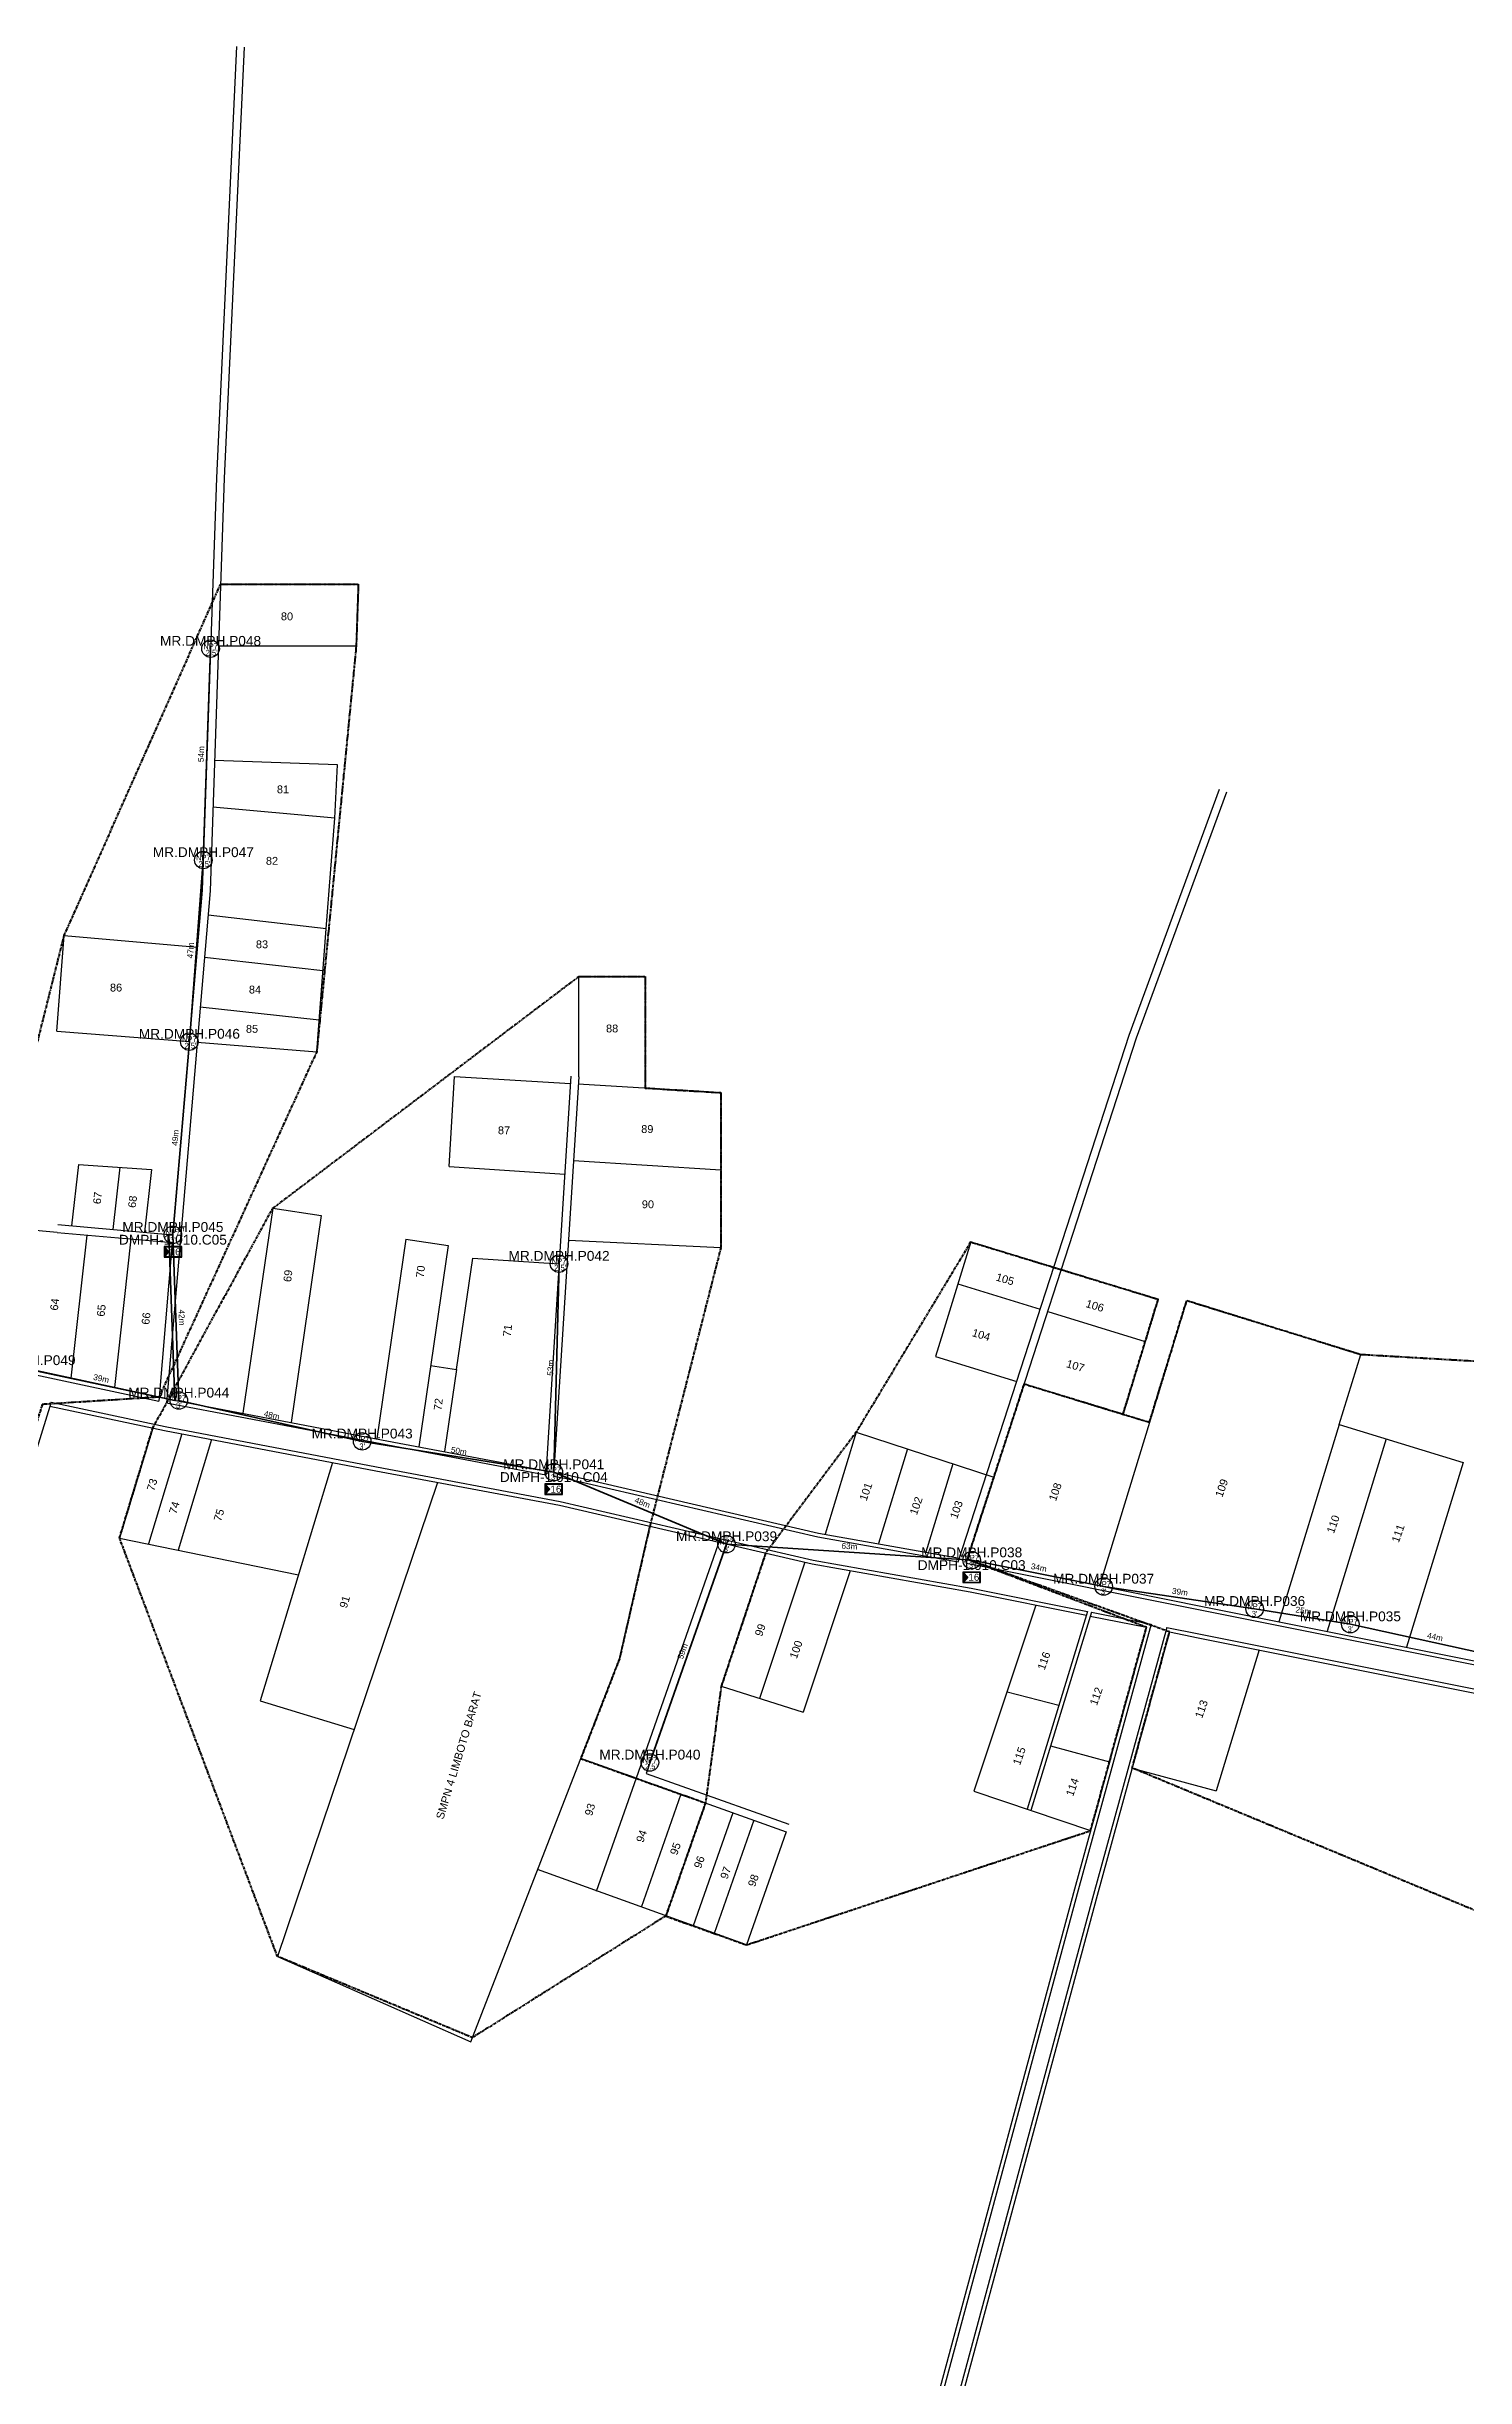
# Model space of a CAD drawing. Header units: metres. Extents: x 13679654 to 13688052, y 67972 to 70803.
# Drawn here: x 13681257 to 13681620, y 69508 to 70103 of the extents above; entities that cross this region are included whole.
import ezdxf
from ezdxf.enums import TextEntityAlignment as Align

# ---------------------------------------------------------------- set-up
doc = ezdxf.new("R2010")
doc.units = ezdxf.units.M
doc.header["$MEASUREMENT"] = 0
doc.linetypes.add('PHANTOM2', pattern=[1.25, 0.625, -0.125, 0.125, -0.125, 0.125, -0.125])
for name, color, linetype in [('Base Map', 251, 'Continuous'), ('FAT', 30, 'Continuous'), ('FAT DWG', 1, 'Continuous'), ('Home Number', 6, 'Continuous'), ('NEW POLE 7-2.5', 6, 'Continuous'), ('NEW POLE 7-3', 4, 'Continuous'), ('SPAN CABLE', 3, 'Continuous')]:
    doc.layers.add(name, color=color, linetype=linetype)
for name, color, linetype, lineweight in [('FAT AREA FDT 1', 134, 'PHANTOM2', 40), ('SLING WIRE', 4, 'Continuous', 35), ('XXX.XXX - Cable Line A (FO Cable 24C_2T) - AE', 3, 'Continuous', 35)]:
    doc.layers.add(name, color=color, linetype=linetype, lineweight=lineweight)
doc.styles.get("Standard").update_dxf_attribs({"font": 'arial.ttf'})
doc.styles.add('Title Block 3', font='dgn003.shx')
doc.dimstyles.new('EMR', dxfattribs={"dimtxt": 1.5, "dimasz": 0.18, "dimexe": 0.18, "dimexo": 0.0625, "dimgap": 0.09, "dimtad": 0, "dimdec": 0, "dimzin": 0, "dimdsep": 46, "dimtxsty": 'Standard', "dimcen": 0.09, "dimse1": 1, "dimse2": 1, "dimsd1": 1, "dimsd2": 1, "dimadec": 0, "dimazin": 0, "dimtfac": 1, "dimtdec": 0, "dimtofl": 0, "dimtmove": 0, "dimatfit": 3, "dimfxl": 1, "dimtolj": 1, "dimtzin": 0, "dimarcsym": 0})

# ---------------------------------------------------------------- blocks, each defined once
blk = doc.blocks.new('*U11')
h = blk.add_hatch(color=2)
h.dxf.hatch_style = 1
h.paths.add_polyline_path([(0.25, -2), (0.25, 2), (2.1, 0)])
for points in [[(0, -2.25), (7.5, -2.25), (7.5, 2.25), (0, 2.25)], [(0.25, -2), (7.25, -2), (7.25, 2), (0.25, 2)]]:
    blk.add_lwpolyline(points, close=True)
at = {"color": 2}
blk.add_lwpolyline([(0.25, -2), (0.25, 2), (2.1, 0)], close=True, dxfattribs=at)
at = {"color": 7}
blk.add_attdef('FAT', text='', height=3, rotation=360, dxfattribs=at).set_placement((4.68, 0), align=Align.MIDDLE_CENTER)
blk.add_attdef('FAT_ID', text='', height=3, rotation=360, dxfattribs=at).set_placement((0, -4.5), align=Align.MIDDLE_LEFT)
blk = doc.blocks.new('*U16')
at = {"color": 0, "linetype": 'ByBlock', "lineweight": -2}
blk.add_circle((0, 0), 2.24, dxfattribs=at)
at = {"color": 0, "linetype": 'ByBlock', "lineweight": -2, "style": 'Title Block 3', "width": 0.799091}
for s, p in [('NP7', (0, 0.62)), ("2.5'", (0.28, -1.02))]:
    blk.add_text(s, height=1.488, dxfattribs=at).set_placement(p, align=Align.MIDDLE_CENTER)
blk = doc.blocks.new('*U13')
at = {"color": 0, "linetype": 'ByBlock', "lineweight": -2}
blk.add_circle((0, 0), 2.24, dxfattribs=at)
at = {"color": 0, "linetype": 'ByBlock', "lineweight": -2, "style": 'Title Block 3', "width": 0.799091}
for s, p in [('NP7', (0, 0.62)), ("3'", (0, -1.27))]:
    blk.add_text(s, height=1.488, dxfattribs=at).set_placement(p, align=Align.MIDDLE_CENTER)
blk = doc.blocks.new('*D205')
at = {"layer": 'Defpoints', "color": 0, "transparency": 16777216}
for p in [(13681292.42, 69849.06), (13681293.92, 69848.94), (13681289.71, 69799.63)]:
    blk.add_point(p, dxfattribs=at)
at = {"layer": 'SPAN CABLE', "color": 0, "transparency": 16777216, "insert": (13681290.32, 69824.41), "char_height": 1.5, "attachment_point": 5, "rotation": 85.1256}
blk.add_mtext('\\A1;49m', dxfattribs=at)
blk = doc.blocks.new('*D206')
at = {"layer": 'Defpoints', "color": 0, "transparency": 16777216}
for p in [(13681295.98, 69895.43), (13681297.48, 69895.31), (13681293.92, 69848.94)]:
    blk.add_point(p, dxfattribs=at)
at = {"layer": 'SPAN CABLE', "color": 0, "transparency": 16777216, "insert": (13681294.2, 69872.24), "char_height": 1.5, "attachment_point": 5, "rotation": 85.60981}
blk.add_mtext('\\A1;47m', dxfattribs=at)
blk = doc.blocks.new('*D207')
at = {"layer": 'Defpoints', "color": 0, "transparency": 16777216}
for p in [(13681297.83, 69949.3), (13681299.33, 69949.25), (13681297.48, 69895.31)]:
    blk.add_point(p, dxfattribs=at)
at = {"layer": 'SPAN CABLE', "color": 0, "transparency": 16777216, "insert": (13681296.9, 69922.33), "char_height": 1.5, "attachment_point": 5, "rotation": 88.0374}
blk.add_mtext('\\A1;54m', dxfattribs=at)
blk = doc.blocks.new('*D215')
at = {"layer": 'Defpoints', "color": 0, "transparency": 16777216}
for p in [(13681431.06, 69720.68), (13681410.08, 69665.44), (13681411.49, 69664.94)]:
    blk.add_point(p, dxfattribs=at)
at = {"layer": 'SPAN CABLE', "color": 0, "transparency": 16777216, "insert": (13681419.86, 69693.31), "char_height": 1.5, "attachment_point": 5, "rotation": 70.65575}
blk.add_mtext('\\A1;59m', dxfattribs=at)
blk = doc.blocks.new('*D216')
at = {"layer": 'Defpoints', "color": 0, "transparency": 16777216}
for p in [(13681386.8, 69792.3), (13681388.3, 69792.26), (13681386.95, 69739.04)]:
    blk.add_point(p, dxfattribs=at)
at = {"layer": 'SPAN CABLE', "color": 0, "transparency": 16777216, "insert": (13681386.12, 69765.69), "char_height": 1.5, "attachment_point": 5, "rotation": 88.54138}
blk.add_mtext('\\A1;53m', dxfattribs=at)
blk = doc.blocks.new('*D333')
at = {"layer": 'Defpoints', "color": 0, "transparency": 16777216}
for p in [(13681590.33, 69700.23), (13681590.65, 69701.7), (13681632.91, 69690.86)]:
    blk.add_point(p, dxfattribs=at)
at = {"layer": 'SPAN CABLE', "color": 0, "transparency": 16777216, "insert": (13681611.94, 69697.01), "char_height": 1.5, "attachment_point": 5, "rotation": 347.59354}
blk.add_mtext('\\A1;44m', dxfattribs=at)
blk = doc.blocks.new('*D334')
at = {"layer": 'Defpoints', "color": 0, "transparency": 16777216}
for p in [(13681565.88, 69704.15), (13681566.12, 69705.63), (13681590.33, 69700.23)]:
    blk.add_point(p, dxfattribs=at)
at = {"layer": 'SPAN CABLE', "color": 0, "transparency": 16777216, "insert": (13681578.34, 69703.67), "char_height": 1.5, "attachment_point": 5, "rotation": 350.89267}
blk.add_mtext('\\A1;25m', dxfattribs=at)
blk = doc.blocks.new('*D335')
at = {"layer": 'Defpoints', "color": 0, "transparency": 16777216}
for p in [(13681527.33, 69709.84), (13681527.55, 69711.32), (13681565.88, 69704.15)]:
    blk.add_point(p, dxfattribs=at)
at = {"layer": 'SPAN CABLE', "color": 0, "transparency": 16777216, "insert": (13681546.82, 69708.48), "char_height": 1.5, "attachment_point": 5, "rotation": 351.60348}
blk.add_mtext('\\A1;39m', dxfattribs=at)
blk = doc.blocks.new('*D336')
at = {"layer": 'Defpoints', "color": 0, "transparency": 16777216}
for p in [(13681493.64, 69716.57), (13681493.94, 69718.04), (13681527.33, 69709.84)]:
    blk.add_point(p, dxfattribs=at)
at = {"layer": 'SPAN CABLE', "color": 0, "transparency": 16777216, "insert": (13681510.78, 69714.68), "char_height": 1.5, "attachment_point": 5, "rotation": 348.70471}
blk.add_mtext('\\A1;34m', dxfattribs=at)
blk = doc.blocks.new('*D337')
at = {"layer": 'Defpoints', "color": 0, "transparency": 16777216}
for p in [(13681431.16, 69722.18), (13681431.06, 69720.68), (13681493.64, 69716.57)]:
    blk.add_point(p, dxfattribs=at)
at = {"layer": 'SPAN CABLE', "color": 0, "transparency": 16777216, "insert": (13681462.45, 69720.12), "char_height": 1.5, "attachment_point": 5, "rotation": 356.24294}
blk.add_mtext('\\A1;63m', dxfattribs=at)
blk = doc.blocks.new('*D338')
at = {"layer": 'Defpoints', "color": 0, "transparency": 16777216}
for p in [(13681386.95, 69739.04), (13681387.52, 69740.43), (13681431.06, 69720.68)]:
    blk.add_point(p, dxfattribs=at)
at = {"layer": 'SPAN CABLE', "color": 0, "transparency": 16777216, "insert": (13681409.58, 69731.25), "char_height": 1.5, "attachment_point": 5, "rotation": 337.39878}
blk.add_mtext('\\A1;48m', dxfattribs=at)
blk = doc.blocks.new('*D339')
at = {"layer": 'Defpoints', "color": 0, "transparency": 16777216}
for p in [(13681338.03, 69746.9), (13681338.26, 69748.38), (13681386.95, 69739.04)]:
    blk.add_point(p, dxfattribs=at)
at = {"layer": 'SPAN CABLE', "color": 0, "transparency": 16777216, "insert": (13681362.72, 69744.45), "char_height": 1.5, "attachment_point": 5, "rotation": 350.87815}
blk.add_mtext('\\A1;50m', dxfattribs=at)
blk = doc.blocks.new('*D340')
at = {"layer": 'Defpoints', "color": 0, "transparency": 16777216}
for p in [(13681291.22, 69757.35), (13681291.55, 69758.81), (13681338.03, 69746.9)]:
    blk.add_point(p, dxfattribs=at)
at = {"layer": 'SPAN CABLE', "color": 0, "transparency": 16777216, "insert": (13681314.95, 69753.59), "char_height": 1.5, "attachment_point": 5, "rotation": 347.41315}
blk.add_mtext('\\A1;48m', dxfattribs=at)
blk = doc.blocks.new('*D341')
at = {"layer": 'Defpoints', "color": 0, "transparency": 16777216}
for p in [(13681289.71, 69799.63), (13681291.21, 69799.69), (13681291.22, 69757.35)]:
    blk.add_point(p, dxfattribs=at)
at = {"layer": 'SPAN CABLE', "color": 0, "transparency": 16777216, "insert": (13681291.97, 69778.54), "char_height": 1.5, "attachment_point": 5, "rotation": 272.04709}
blk.add_mtext('\\A1;42m', dxfattribs=at)
blk = doc.blocks.new('*D342')
at = {"layer": 'Defpoints', "color": 0, "transparency": 16777216}
for p in [(13681288.66, 69801.1), (13681288.71, 69799.6), (13681289.71, 69799.63)]:
    blk.add_point(p, dxfattribs=at)
at = {"layer": 'SPAN CABLE', "color": 0, "transparency": 16777216, "insert": (13681291.2, 69801.19), "char_height": 1.5, "attachment_point": 5, "rotation": 2.04709}
blk.add_mtext('\\A1;1m', dxfattribs=at)
blk = doc.blocks.new('*D344')
at = {"layer": 'Defpoints', "color": 0, "transparency": 16777216}
for p in [(13681251.96, 69765.63), (13681252.28, 69767.1), (13681290.22, 69757.31)]:
    blk.add_point(p, dxfattribs=at)
at = {"layer": 'SPAN CABLE', "color": 0, "transparency": 16777216, "insert": (13681271.41, 69762.94), "char_height": 1.5, "attachment_point": 5, "rotation": 347.73041}
blk.add_mtext('\\A1;39m', dxfattribs=at)

msp = doc.modelspace()

# ---------------------------------------------------------------- linework, layer by layer
at = {"layer": 'Base Map', "flags": 128}
for points in [[(13681307.93, 70102.85), (13681302.82, 69992.82), (13681299.21, 69887.46), (13681288.07, 69756.77)], [(13681305.94, 70102.95), (13681300.82, 69992.9), (13681297.21, 69887.58), (13681289.71, 69799.63)], [(13681301.89, 69965.7), (13681337.05, 69965.7)], [(13681337.05, 69965.7), (13681336.51, 69949.95)], [(13681301.35, 69949.95), (13681336.51, 69949.95)], [(13681331.06, 69906.03), (13681331.72, 69919.59), (13681300.35, 69920.68)], [(13681490.22, 69716.15), (13681533.87, 69850.59), (13681556.94, 69913.39)], [(13681492.21, 69715.8), (13681535.76, 69849.93), (13681558.82, 69912.69)], [(13681328.86, 69877.7), (13681331.06, 69906.03), (13681299.94, 69908.78)], [(13681260.06, 69851.6), (13681261.96, 69876.02), (13681295.98, 69873.08)], [(13681295.91, 69848.78), (13681326.43, 69846.38), (13681328.86, 69877.7), (13681298.68, 69881.26)], [(13681297.76, 69870.48), (13681328.03, 69867.11)], [(13681393.32, 69839.99), (13681393.32, 69865.53), (13681410.26, 69865.53), (13681410.26, 69837.03)], [(13681296.69, 69857.84), (13681327.05, 69854.47)], [(13681260.06, 69851.6), (13681293.92, 69848.94)], [(13681360.22, 69817.03), (13681361.61, 69840.07)], [(13681361.61, 69840.07), (13681391.21, 69838.26)], [(13681391.32, 69840.12), (13681384.9, 69738.4)], [(13681393.32, 69839.99), (13681386.88, 69738.03)], [(13681393.2, 69838.14), (13681429.59, 69835.92), (13681429.59, 69796.3), (13681390.68, 69798.22)], [(13681265.57, 69817.54), (13681263.86, 69801.94)], [(13681265.57, 69817.54), (13681284.24, 69816.34)], [(13681276.14, 69816.86), (13681274.39, 69801)], [(13681284.24, 69816.34), (13681282.48, 69800.28)], [(13681360.22, 69817.03), (13681389.75, 69815.14)], [(13681429.59, 69816.11), (13681391.96, 69818.52)], [(13681315.21, 69806.39), (13681307.57, 69754.06)], [(13681315.21, 69806.39), (13681327.59, 69804.55)], [(13681327.59, 69804.55), (13681319.89, 69751.71)], [(13681260.17, 69800.25), (13681243.38, 69801.75)], [(13681260.17, 69800.25), (13681289.54, 69797.63)], [(13681260.35, 69802.26), (13681289.71, 69799.63)], [(13681267.71, 69799.58), (13681263.68, 69763)], [(13681278.98, 69798.57), (13681274.8, 69760.62)], [(13681349.2, 69798.52), (13681341.77, 69747.54)], [(13681349.2, 69798.52), (13681359.99, 69796.92)], [(13681289.54, 69797.63), (13681286.09, 69757.19)], [(13681359.99, 69796.92), (13681352.49, 69745.52)], [(13681362.13, 69765.25), (13681366.27, 69793.67), (13681388.3, 69792.26)], [(13681493.4, 69797.88), (13681486.29, 69774.6)], [(13681493.4, 69797.88), (13681514.64, 69791.35)], [(13681490.11, 69787.09), (13681511.15, 69780.61)], [(13681516.55, 69790.76), (13681541.26, 69783.16)], [(13681541.26, 69783.16), (13681532.29, 69753.81)], [(13681539.04, 69751.73), (13681548.56, 69782.87), (13681592.96, 69769.11)], [(13681194.62, 69776.52), (13681224.41, 69770.34), (13681286.09, 69757.19)], [(13681194.66, 69777.54), (13681224.62, 69771.33), (13681286.18, 69758.2)], [(13681486.29, 69774.6), (13681484.43, 69768.53)], [(13681513.07, 69780.03), (13681537.97, 69772.37)], [(13681587.5, 69751.25), (13681592.96, 69769.11)], [(13681355.51, 69766.23), (13681362.13, 69765.25)], [(13681362.13, 69765.25), (13681359.07, 69744.28)], [(13681484.43, 69768.53), (13681505.16, 69762.15)], [(13681258.6, 69756.87), (13681235.94, 69683.69)], [(13681258.6, 69756.87), (13681287.72, 69750.66), (13681341.68, 69740.38), (13681388.57, 69731.57), (13681453.16, 69716.59), (13681493.47, 69709.44), (13681523.23, 69703.47)], [(13681288.07, 69756.77), (13681288.9, 69756.59), (13681342.79, 69746.32), (13681384.9, 69738.4)], [(13681288.15, 69757.78), (13681289.1, 69757.57), (13681342.97, 69747.31), (13681384.97, 69739.42)], [(13681507.07, 69761.56), (13681539.04, 69751.73)], [(13681258.3, 69755.91), (13681287.53, 69749.67), (13681341.49, 69739.39), (13681388.37, 69730.58), (13681452.96, 69715.6), (13681493.28, 69708.45), (13681522.94, 69702.51)], [(13681539.04, 69751.73), (13681526.29, 69710.05)], [(13681587.5, 69751.25), (13681572.1, 69700.87)], [(13681587.5, 69751.25), (13681619.08, 69741.47)], [(13681284.58, 69750.3), (13681276.09, 69722.23)], [(13681291.97, 69748.83), (13681283.46, 69720.71)], [(13681299.56, 69747.38), (13681291.02, 69719.16)], [(13681464.19, 69749.29), (13681456.22, 69723.21)], [(13681464.19, 69749.29), (13681499.33, 69737.73)], [(13681477.24, 69745), (13681469.84, 69720.79)], [(13681599.46, 69747.54), (13681584.44, 69698.41)], [(13681330.43, 69741.5), (13681315.91, 69693.54)], [(13681386.95, 69739.04), (13681390, 69738.47), (13681454.55, 69723.5), (13681490.53, 69717.12)], [(13681488.84, 69741.18), (13681481.94, 69718.64)], [(13681619.08, 69741.47), (13681604.68, 69694.36)], [(13681357.28, 69736.42), (13681316.39, 69615.44), (13681365.76, 69593.65), (13681403.71, 69691.37), (13681411.46, 69725.22)], [(13681386.88, 69738.03), (13681389.8, 69737.48), (13681454.35, 69722.51), (13681490.22, 69716.15)], [(13681276.09, 69722.23), (13681321.76, 69712.86)], [(13681429.43, 69722.09), (13681407.95, 69660.9), (13681446.3, 69647.26)], [(13681431.32, 69721.42), (13681410.51, 69662.13), (13681446.97, 69649.16)], [(13681455.92, 69722.24), (13681455.92, 69722.24)], [(13681441.03, 69718.37), (13681429.71, 69684.4)], [(13681451.04, 69716.05), (13681439.46, 69681.3)], [(13681492.21, 69715.8), (13681494.58, 69715.38), (13681552.8, 69703.71), (13681627.29, 69688.81), (13681666.11, 69680.97), (13681684.48, 69677.23)], [(13681492.52, 69716.77), (13681494.76, 69716.37), (13681553, 69704.69), (13681627.48, 69689.8), (13681666.3, 69681.95), (13681684.67, 69678.22)], [(13681462.65, 69713.88), (13681450.61, 69677.76)], [(13681510.06, 69705.09), (13681494.23, 69657.58)], [(13681523.23, 69703.47), (13681507.8, 69653)], [(13681524.22, 69703.28), (13681508.75, 69652.68)], [(13681524.22, 69703.28), (13681539.5, 69700.21)], [(13681538.25, 69699.44), (13681519.91, 69632.58), (13681485.57, 69505.42), (13681453.99, 69424.11), (13681381.78, 69270.28)], [(13681539.5, 69700.21), (13681520.87, 69632.31), (13681486.52, 69505.11), (13681454.91, 69423.71), (13681382.68, 69269.85)], [(13681543.43, 69699.42), (13681524.73, 69631.25), (13681490.33, 69503.84), (13681458.59, 69422.12), (13681386.3, 69268.13)], [(13681544.15, 69698.25), (13681525.7, 69630.98), (13681491.28, 69503.52), (13681459.51, 69421.72), (13681387.2, 69267.7)], [(13681523.92, 69702.31), (13681538.25, 69699.44)], [(13681543.43, 69699.42), (13681551.63, 69697.78), (13681626.11, 69682.88), (13681664.92, 69675.04), (13681720.17, 69663.81), (13681793.86, 69646.93), (13681821.11, 69641.37)], [(13681544.15, 69698.25), (13681551.43, 69696.79), (13681625.92, 69681.9), (13681664.72, 69674.06), (13681719.96, 69662.83), (13681793.65, 69645.94), (13681820.05, 69640.56)], [(13681315.91, 69693.54), (13681312.02, 69680.68), (13681335.96, 69673.34)], [(13681567.03, 69693.67), (13681556.04, 69657.73)], [(13681429.71, 69684.4), (13681450.61, 69677.76)], [(13681502.68, 69682.94), (13681515.93, 69679.58)], [(13681513.78, 69669.14), (13681528.82, 69665.08)], [(13681407.95, 69660.9), (13681393.83, 69665.93)], [(13681534.62, 69663.52), (13681556.04, 69657.73)], [(13681407.95, 69660.9), (13681397.81, 69632.01)], [(13681419.38, 69656.84), (13681409.24, 69627.94)], [(13681494.23, 69657.58), (13681524.01, 69647.53)], [(13681425.67, 69654.6), (13681415.53, 69625.71)], [(13681432.68, 69652.11), (13681422.53, 69623.21)], [(13681438.06, 69650.19), (13681427.91, 69621.3)], [(13681446.3, 69647.26), (13681436.16, 69618.37)], [(13681436.16, 69618.37), (13681382.82, 69637.58)]]:
    msp.add_lwpolyline(points, dxfattribs=at)
at = {"layer": 'FAT AREA FDT 1'}
for points in [[(13681337.05, 69965.7), (13681336.51, 69949.95), (13681326.43, 69846.38), (13681286.18, 69758.2), (13681256.34, 69756.33), (13681231.59, 69676.43), (13681217.29, 69680.46), (13681223.09, 69736.8), (13681229.53, 69762.04), (13681239.68, 69768.12), (13681243.38, 69801.75), (13681261.96, 69876.02), (13681301.89, 69965.7), (13681337.05, 69965.7)], [(13681276.09, 69722.23), (13681284.58, 69750.3), (13681315.21, 69806.39), (13681393.32, 69865.53), (13681410.26, 69865.53), (13681410.26, 69837.1), (13681429.59, 69835.92), (13681429.59, 69796.3), (13681411.46, 69725.22), (13681403.71, 69691.37), (13681393.83, 69665.93), (13681425.67, 69654.6), (13681415.56, 69625.79), (13681366.16, 69594.69), (13681316.39, 69615.44), (13681276.09, 69722.23)], [(13681436.16, 69618.37), (13681524.01, 69647.53), (13681538.25, 69699.44), (13681492.52, 69716.77), (13681507.07, 69761.56), (13681532.3, 69753.85), (13681541.25, 69783.1), (13681493.36, 69797.74), (13681464.19, 69749.29), (13681441.03, 69718.37), (13681429.71, 69684.4), (13681425.67, 69654.6), (13681415.53, 69625.71), (13681436.16, 69618.37)], [(13681548.56, 69782.87), (13681592.96, 69769.11), (13681683.81, 69763.81), (13681702.87, 69760.15), (13681780.05, 69699.58), (13681787.97, 69647.24), (13681780.59, 69608.31), (13681758.75, 69580.36), (13681712.56, 69589.56), (13681534.62, 69663.52), (13681544.15, 69698.25), (13681544.15, 69698.25), (13681492.52, 69716.77), (13681507.07, 69761.56), (13681539.05, 69751.78), (13681548.56, 69782.87)]]:
    msp.add_lwpolyline(points, dxfattribs=at)
at = {"layer": 'SLING WIRE', "flags": 128}
for points in [[(13681289.71, 69799.63), (13681293.92, 69848.94), (13681297.48, 69895.31), (13681299.33, 69949.25)], [(13681386.95, 69739.04), (13681388.3, 69792.26)], [(13681431.06, 69720.68), (13681411.49, 69664.94)]]:
    msp.add_lwpolyline(points, dxfattribs=at)
at = {"layer": 'XXX.XXX - Cable Line A (FO Cable 24C_2T) - AE', "flags": 128}
msp.add_lwpolyline([(13681632.91, 69690.86), (13681590.33, 69700.23), (13681565.88, 69704.15), (13681527.33, 69709.84), (13681493.64, 69716.57), (13681431.06, 69720.68), (13681386.95, 69739.04), (13681338.03, 69746.9), (13681291.22, 69757.35), (13681289.71, 69799.63), (13681288.71, 69799.6), (13681290.22, 69757.31), (13681251.96, 69765.63)], dxfattribs=at)

# ---------------------------------------------------------------- block references
at = {"layer": 'FAT DWG'}
ref = msp.add_blockref('*U11', (13681287.46, 69795.26), dxfattribs=dict(at, xscale=0.6000000000000003, yscale=0.6000000000000003, zscale=0.6000000000000003))
ref.add_attrib('FAT', '16', dxfattribs={"layer": '0', "color": 7, "height": 1.8, "rotation": 0}).set_placement((13681290.27, 69795.29), align=Align.MIDDLE_CENTER)
ref = msp.add_blockref('*U11', (13681384.7, 69734.67), dxfattribs=dict(at, xscale=0.6000000000000003, yscale=0.6000000000000003, zscale=0.6000000000000003))
ref.add_attrib('FAT', '16', dxfattribs={"layer": '0', "color": 7, "height": 1.8, "rotation": 0}).set_placement((13681387.5, 69734.7), align=Align.MIDDLE_CENTER)
ref = msp.add_blockref('*U11', (13681491.39, 69712.2), dxfattribs=dict(at, xscale=0.6000000000000003, yscale=0.6000000000000003, zscale=0.6000000000000003))
ref.add_attrib('FAT', '16', dxfattribs={"layer": '0', "color": 7, "height": 1.8, "rotation": 0}).set_placement((13681494.2, 69712.22), align=Align.MIDDLE_CENTER)
at = {"layer": 'NEW POLE 7-2.5'}
for p in [(13681299.33, 69949.25), (13681297.48, 69895.31), (13681293.92, 69848.94), (13681388.3, 69792.26), (13681411.49, 69664.94)]:
    msp.add_blockref('*U16', p, dxfattribs=at)
at = {"layer": 'NEW POLE 7-3'}
for p in [(13681289.71, 69799.63), (13681291.22, 69757.35), (13681338.03, 69746.9), (13681386.95, 69739.04), (13681431.06, 69720.68), (13681493.64, 69716.57), (13681527.33, 69709.84), (13681565.88, 69704.15), (13681590.33, 69700.23)]:
    msp.add_blockref('*U13', p, dxfattribs=at)

# ---------------------------------------------------------------- texts
at = {"layer": 'FAT'}
for s, p in [('DMPH-1.010.C05', (13681289.71, 69799.63)), ('DMPH-1.010.C04', (13681386.95, 69739.04)), ('DMPH-1.010.C03', (13681493.64, 69716.57))]:
    msp.add_text(s, height=2.5, dxfattribs=at).set_placement(p, align=Align.TOP_CENTER)
at = {"layer": 'Home Number'}
for s, p in [('80', (13681318.84, 69957.51)), ('81', (13681317.82, 69913.34)), ('82', (13681315.01, 69895.1)), ('83', (13681312.46, 69873.79)), ('86', (13681275.2, 69862.74)), ('84', (13681310.67, 69862.23)), ('85', (13681309.91, 69852.21)), ('88', (13681401.85, 69852.3)), ('87', (13681374.25, 69826.31)), ('89', (13681410.83, 69826.63)), ('90', (13681410.99, 69807.42))]:
    msp.add_text(s, height=2, dxfattribs=at).set_placement(p, align=Align.MIDDLE_CENTER)
for s, rotation, p in [('67', 83.32207, (13681270.46, 69809.03)), ('68', 83.32207, (13681279.4, 69808.08)), ('69', 83.32207, (13681319.07, 69789.15)), ('70', 83.32207, (13681352.93, 69790.25)), ('105', 343.43194, (13681502.17, 69788.3)), ('64', 83.32207, (13681259.51, 69781.87)), ('65', 83.32207, (13681271.41, 69780.32)), ('106', 343.43194, (13681525.12, 69781.52)), ('66', 83.32207, (13681282.85, 69778.26)), ('71', 83.32207, (13681375.14, 69775.21)), ('104', 343.43194, (13681496.08, 69774.1)), ('107', 343.43194, (13681520.14, 69766.18)), ('72', 83.32207, (13681357.46, 69756.36)), ('73', 73.16333, (13681284.4, 69735.84)), ('101', 70.65575, (13681466.62, 69734.07)), ('108', 70.65575, (13681514.97, 69734.02)), ('109', 70.65575, (13681557.45, 69734.99)), ('74', 73.16333, (13681290.07, 69729.98)), ('75', 73.16333, (13681301.48, 69728.09)), ('102', 70.65575, (13681479.46, 69730.46)), ('103', 70.65575, (13681489.73, 69729.48)), ('110', 70.65575, (13681585.93, 69725.76)), ('111', 70.65575, (13681602.5, 69723.41)), ('91', 73.16333, (13681333.57, 69705.94)), ('99', 70.65575, (13681439.66, 69698.76)), ('100', 70.65575, (13681448.8, 69693.76)), ('116', 70.65575, (13681512.08, 69690.88)), ('SMPN 4 LIMBOTO BARAT', 73.16333, (13681362.69, 69666.75)), ('112', 70.65575, (13681525.43, 69681.84)), ('113', 70.65575, (13681552.29, 69678.59)), ('115', 70.65575, (13681505.79, 69666.59)), ('114', 70.65575, (13681519.34, 69658.65)), ('93', 73.16333, (13681396.18, 69652.92)), ('94', 70.65575, (13681409.35, 69646.12)), ('95', 70.65575, (13681418, 69642.91)), ('96', 70.65575, (13681424.1, 69639.51)), ('97', 70.65575, (13681430.83, 69636.77)), ('98', 70.65575, (13681437.89, 69634.83))]:
    msp.add_text(s, height=2, rotation=rotation, dxfattribs=at).set_placement(p, align=Align.MIDDLE_CENTER)
at = {"layer": 'NEW POLE 7-2.5'}
for s, p in [('MR.DMPH.P048', (13681299.33, 69949.25)), ('MR.DMPH.P047', (13681297.48, 69895.31)), ('MR.DMPH.P046', (13681293.92, 69848.94)), ('MR.DMPH.P042', (13681388.3, 69792.26)), ('MR.DMPH.P040', (13681411.49, 69664.94))]:
    msp.add_text(s, height=2.5, dxfattribs=at).set_placement(p, align=Align.BOTTOM_CENTER)
at = {"layer": 'NEW POLE 7-3'}
for s, p in [('MR.DMPH.P045', (13681289.71, 69799.63)), ('MR.DMPH.P049', (13681251.96, 69765.63)), ('MR.DMPH.P044', (13681291.22, 69757.35)), ('MR.DMPH.P043', (13681338.03, 69746.9)), ('MR.DMPH.P041', (13681386.95, 69739.04)), ('MR.DMPH.P039', (13681431.06, 69720.68)), ('MR.DMPH.P038', (13681493.64, 69716.57)), ('MR.DMPH.P037', (13681527.33, 69709.84)), ('MR.DMPH.P036', (13681565.88, 69704.15)), ('MR.DMPH.P035', (13681590.33, 69700.23))]:
    msp.add_text(s, height=2.5, dxfattribs=at).set_placement(p, align=Align.BOTTOM_CENTER)

# ---------------------------------------------------------------- dimensions: what is measured, and where the dimension line sits
at = {"layer": 'SPAN CABLE', "color": 2}
for p1, p2, distance, picture, middle in [((13681297.48, 69895.31), (13681299.33, 69949.25), 1.5, '*D207', (13681296.9, 69922.33)), ((13681293.92, 69848.94), (13681297.48, 69895.31), 1.5, '*D206', (13681294.2, 69872.24)), ((13681289.71, 69799.63), (13681293.92, 69848.94), 1.5, '*D205', (13681290.32, 69824.41)), ((13681289.71, 69799.63), (13681288.71, 69799.6), -1.5, '*D342', (13681291.2, 69801.19)), ((13681291.22, 69757.35), (13681289.71, 69799.63), -1.5, '*D341', (13681291.97, 69778.54)), ((13681386.95, 69739.04), (13681388.3, 69792.26), 1.5, '*D216', (13681386.12, 69765.69)), ((13681290.22, 69757.31), (13681251.96, 69765.63), -1.5, '*D344', (13681271.41, 69762.94)), ((13681338.03, 69746.9), (13681291.22, 69757.35), -1.5, '*D340', (13681314.95, 69753.59)), ((13681386.95, 69739.04), (13681338.03, 69746.9), -1.5, '*D339', (13681362.72, 69744.45)), ((13681431.06, 69720.68), (13681386.95, 69739.04), -1.5, '*D338', (13681409.58, 69731.25)), ((13681493.64, 69716.57), (13681431.06, 69720.68), -1.5, '*D337', (13681462.45, 69720.12)), ((13681431.06, 69720.68), (13681411.49, 69664.94), -1.5, '*D215', (13681419.86, 69693.31)), ((13681527.33, 69709.84), (13681493.64, 69716.57), -1.5, '*D336', (13681510.78, 69714.68)), ((13681565.88, 69704.15), (13681527.33, 69709.84), -1.5, '*D335', (13681546.82, 69708.48)), ((13681590.33, 69700.23), (13681565.88, 69704.15), -1.5, '*D334', (13681578.34, 69703.67)), ((13681632.91, 69690.86), (13681590.33, 69700.23), -1.5, '*D333', (13681611.94, 69697.01))]:
    dim = msp.add_aligned_dim(p1=p1, p2=p2, distance=distance, dimstyle='EMR', override={"dimpost": 'm'}, dxfattribs=at)
    dim.commit()
    dim.dimension.update_dxf_attribs({"geometry": picture, "text_midpoint": middle})

doc.saveas('drawing.dxf')
